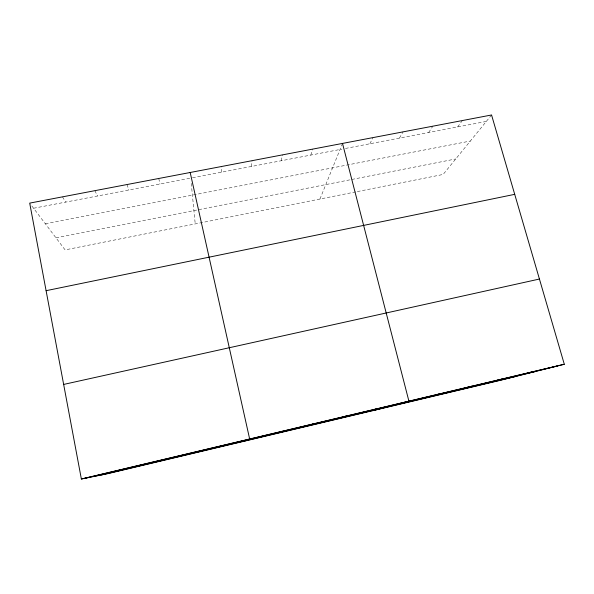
<?xml version="1.0" encoding="UTF-8"?>
<svg xmlns="http://www.w3.org/2000/svg" width="594" height="594" viewBox="0 0 594 594"><rect width="100%" height="100%" fill="white"/><g stroke="black" fill="none" stroke-linecap="round" stroke-linejoin="round"><path stroke-width="0.45" stroke-dasharray="2.97 2.23" d="M221.206 172.267L221.28 166.558M251.366 166.483L252.056 160.684M281.222 160.759L282.514 154.871M310.788 155.093L312.667 149.116M319.951 199.035L342.196 144.179M369.899 143.755L372.935 137.615M399.443 138.09L403.051 131.868M428.69 132.484L432.855 126.18M457.64 126.93L462.355 120.552M491.557 114.984L443.124 174.45L356.541 191.728M355.65 191.907L65.102 249.888L30.257 203.846M55.97 237.815L455.754 158.947M45.337 223.767L470.329 141.038M33.591 208.249L189.828 178.289M192.53 177.769L341.862 149.131M345.478 148.441L486.3 121.436M62.481 196.852L65.674 202.094M94.914 190.667L97.423 196.005M127.005 184.541L128.853 189.983M158.761 178.482L159.949 184.014M191.253 183.383L195.233 223.923"/><path stroke-width="0.89" d="M243.473 441.409L249.658 439.025L190.184 172.49M280.843 431.712L282.209 431.289M312.362 424.22L314.404 423.633M343.555 416.81L346.25 416.067M374.413 409.474L377.754 408.583M372.802 410.654L408.917 401.173L342.508 143.421M436.078 394.817L440.674 393.629M466.869 387.503L472.089 386.167M497.334 380.264L503.163 378.779M527.472 373.099L533.895 371.473M564.3 364.248L500.282 380.338L108.257 473.559L81.363 479.016L29.7 203.111L491.557 114.984L564.3 364.248L81.363 479.016M84.348 478.408L557.298 366.008M93.317 476.588L536.1 371.339M101.374 474.955L516.862 376.173M63.655 384.429L539.434 279.039M46.102 290.689L514.716 194.342M115.785 470.834L117.998 470.411M149.814 462.748L151.284 462.503M183.472 454.752L184.199 454.677"/></g></svg>
